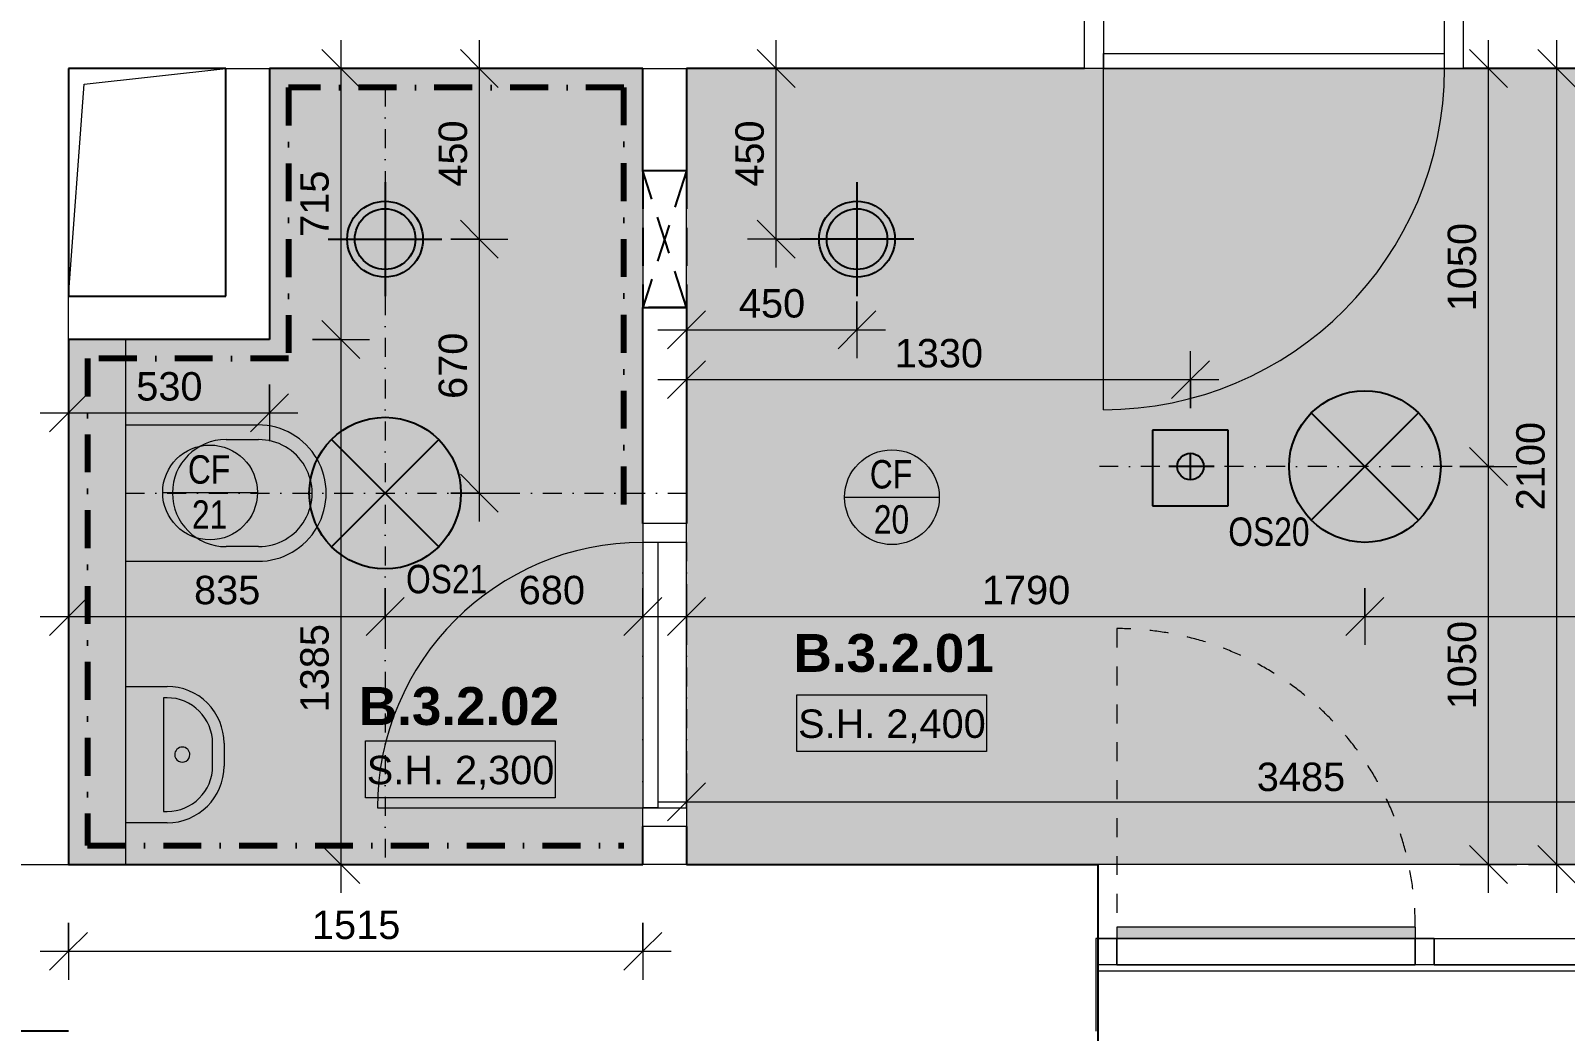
# Model space of a CAD drawing. Header units: millimetres. Extents: x -8397 to 42027, y -1655 to 57416.
# Drawn here: x 7196 to 11244, y 48138 to 50778 of the extents above; entities that cross this region are included whole.
import ezdxf

# ---------------------------------------------------------------- set-up
doc = ezdxf.new("R2010")
doc.units = ezdxf.units.MM
for name, pattern in [('ABMV_DashDot_2_2mm-S0_6mm', [110, 50, -30, 0, -30]), ('HA_Dash_2mm-S1mm', [100, 50, -50]), ('HA_Dash_3mm-S1mm', [150, 100, -50]), ('HA_DashDot_2_2mm-S0_6mm', [110, 50, -30, 0, -30]), ('HA_DashDot_4mm-S1mm', [200, 100, -50, 0, -50])]:
    doc.linetypes.add(name, pattern=pattern)
for name, color, linetype, lineweight in [('-UNDERLAY_A-FLOR-____-OTLN', 9, 'Continuous', 9), ('-UNDERLAY_A-GLAZ-CWMG-OTLN', 9, 'Continuous', 5), ('-UNDERLAY_I-WALL-____-OTLN', 9, 'Continuous', 9), ('-UNDERLAY_P-SANR-FIXT-OTLN', 9, 'Continuous', 9), ('A-____-____-DIMS', 9, 'Continuous', 5), ('A-____-____-DIMS-50', 9, 'Continuous', 5), ('A-AREA-____-IDEN', 9, 'Continuous', 9), ('A-CLNG-____-IDEN', 9, 'Continuous', 9), ('A-CLNG-____-OTLN', 9, 'Continuous', 9), ('A-CLNG-____-PATT', 9, 'Continuous', 9), ('A-DETL-____-OTLN', 9, 'Continuous', 25), ('A-DETL-____-THIN', 9, 'Continuous', 9), ('A-DETL-GENF-OTLN', 9, 'Continuous', 9), ('A-DOOR-____-MCUT', 9, 'HA_DashDot_2_2mm-S0_6mm', 9), ('A-DOOR-____-OTLN', 9, 'Continuous', 9), ('A-DOOR-FRAM-OTLN', 9, 'Continuous', 9), ('A-GENM-____-MCUT', 9, 'HA_Dash_3mm-S1mm', 25), ('A-GENM-____-OTLN', 9, 'Continuous', 9), ('A-GLAZ-CURT-MCUT', 9, 'Continuous', 5), ('A-GLAZ-CURT-OTLN', 9, 'Continuous', 5), ('A-GLAZ-CWMG-MCUT', 9, 'Continuous', 5), ('A-GLAZ-CWMG-OTLN', 9, 'Continuous', 5), ('A-WALL-____-MCUT', 9, 'Continuous', 25), ('A-WALL-____-OTLN', 9, 'Continuous', 9), ('E-LITE-EQPM-IDEN', 9, 'Continuous', 9), ('E-LITE-EQPM-OTLN', 9, 'Continuous', 9), ('G-____-____-DIMS', 9, 'Continuous', 5), ('I-WALL-____-MCUT', 9, 'Continuous', 25), ('I-WALL-____-OTLN', 9, 'Continuous', 9), ('M-HVAC-CDFF-OTLN', 9, 'Continuous', 9)]:
    doc.layers.add(name, color=color, linetype=linetype, lineweight=lineweight)
doc.styles.add('Arial_1', font='arial.ttf', dxfattribs={"height": 75})
doc.styles.add('Arial_2', font='arial.ttf', dxfattribs={"width": 0.8, "height": 75})
doc.styles.add('Arial_B', font='arialbd.ttf', dxfattribs={"height": 100})
doc.dimstyles.new('Inner_Dimensions', dxfattribs={"dimscale": 304.8, "dimtxt": 76.519455, "dimasz": 0.328084, "dimexe": 0.246063, "dimexo": 0.0625, "dimgap": 0.032808, "dimtad": 1, "dimdec": 0, "dimzin": 0, "dimdsep": 46, "dimtxsty": 'Arial_1', "dimblk1": 'OBLIQUE', "dimblk2": 'OBLIQUE', "dimsah": 1, "dimcen": 0.09, "dimdle": 0.246063, "dimazin": 0, "dimtfac": 1, "dimtdec": 4, "dimtix": 1, "dimtmove": 0, "dimatfit": 3, "dimfxl": 0.246063, "dimfxlon": 1, "dimtvp": 1, "dimtolj": 1, "dimtzin": 0, "dimlwd": 9, "dimlwe": 9, "dimarcsym": 2})
doc.dimstyles.new('Inner_Dimensions_1', dxfattribs={"dimscale": 304.8, "dimtxt": 76.519455, "dimasz": 0.328084, "dimexe": 0.246063, "dimexo": 0.0625, "dimgap": 0.032808, "dimtad": 1, "dimdec": 0, "dimzin": 0, "dimdsep": 46, "dimtxsty": 'Arial_1', "dimblk1": 'OBLIQUE', "dimblk2": 'OBLIQUE', "dimsah": 1, "dimcen": 0.09, "dimdle": 0.246063, "dimazin": 0, "dimtfac": 1, "dimtdec": 4, "dimtix": 1, "dimtmove": 2, "dimatfit": 3, "dimfxl": 0.246063, "dimfxlon": 1, "dimtvp": 1, "dimtolj": 1, "dimtzin": 0, "dimlwd": 9, "dimlwe": 9, "dimarcsym": 2})

# ---------------------------------------------------------------- blocks, each defined once
blk = doc.blocks.new('ABMV_Toilet_WallHung - Default-1991239-DPS_B - 3NP')
at = {"layer": '-UNDERLAY_P-SANR-FIXT-OTLN', "color": 254}
for p, q in [((-55, -75), (-55, -424.6)), ((305, -75), (305, -424.6)), ((-16.3, -426.2), (-16.3, -340.3)), ((266.3, -340.3), (266.3, -426.2))]:
    blk.add_line(p, q, dxfattribs=at)
for centre, radius, start, end in [((125, -340.3), 141.3, 0, 180), ((125, -424.6), 180, 180, 360), ((125, -426.2), 141.3, 180, 0)]:
    blk.add_arc(centre, radius, start, end, dxfattribs=at)
blk = doc.blocks.new('ABMV_WashBasin_Generic - 360x260-1648665-DPS_B - 3NP')
at = {"layer": '-UNDERLAY_P-SANR-FIXT-OTLN', "color": 254}
for p, q in [((-55, -185), (-55, -75)), ((305, -75), (305, -185)), ((-25, -175), (-25, -185)), ((275, -175), (-25, -175)), ((275, -185), (275, -175)), ((95, -305), (155, -305)), ((155, -335), (95, -335))]:
    blk.add_line(p, q, dxfattribs=at)
for centre, radius, start, end in [((95, -185), 150, 180, 270), ((95, -185), 120, 180, 270), ((155, -185), 150, 270, 0), ((155, -185), 120, 270, 0), ((125, -225), 20, 90, 270), ((125, -225), 20, 270, 90)]:
    blk.add_arc(centre, radius, start, end, dxfattribs=at)
blk = doc.blocks.new('Obdélníková příčel - 50x70mm EXT-1975897-DPS_B - 3NP')
at = {"layer": '-UNDERLAY_A-GLAZ-CWMG-OTLN'}
for p, q in [((10898.7, 48312.7), (10898.7, 48382.7)), ((10898.7, 48382.7), (12360.7, 48382.7)), ((12360.7, 48382.7), (12360.7, 48312.7)), ((10898.7, 48312.7), (12360.7, 48312.7))]:
    blk.add_line(p, q, dxfattribs=at)
blk = doc.blocks.new('Obdélníková příčel - 50x70mm EXT-1973742-DPS_B - 3NP')
at = {"layer": '-UNDERLAY_A-GLAZ-CWMG-OTLN'}
for p, q in [((10061.2, 48312.7), (10061.2, 48382.7)), ((10061.2, 48382.7), (10848.7, 48382.7)), ((10848.7, 48382.7), (10848.7, 48312.7)), ((10061.2, 48312.7), (10848.7, 48312.7))]:
    blk.add_line(p, q, dxfattribs=at)
blk = doc.blocks.new('HA_DR_Single_Swing_Solid - In_BJ_900x2100_Vstupni-2124294-DPS_B - 3NP')
at = {"layer": 'A-DOOR-____-MCUT'}
for p, q in [((-450, 125), (450, 125)), ((-450, -125), (450, -125))]:
    blk.add_line(p, q, dxfattribs=at)
at = {"layer": 'A-DOOR-____-OTLN', "lineweight": 5}
blk.add_line((450, 1025), (450, 125), dxfattribs=at)
at = {"layer": 'A-DOOR-____-OTLN'}
for p, q in [((-500, 125), (500, 125)), ((450, 125), (-450, 125)), ((-450, 125), (-450, 85)), ((450, 125), (450, 85)), ((450, 85), (-450, 85)), ((-500, -125), (500, -125))]:
    blk.add_line(p, q, dxfattribs=at)
at = {"layer": 'A-DOOR-____-OTLN', "lineweight": 5}
blk.add_arc((450, 125), 900, 90, 180, dxfattribs=at)
at = {"layer": 'A-DOOR-FRAM-OTLN'}
for p, q in [((-500, 125), (-500, -125)), ((-450, 125), (-500, 125)), ((-450, 125), (-450, -125)), ((450, -125), (450, 125)), ((450, 125), (500, 125)), ((500, 125), (500, -125)), ((-500, -125), (-450, -125)), ((-450, -125), (450, -125)), ((500, -125), (450, -125))]:
    blk.add_line(p, q, dxfattribs=at)
blk = doc.blocks.new('HA_DR_Single_Swing_Solid - In_BJ_700x2100-2124342-DPS_B - 3NP')
at = {"layer": 'A-DOOR-____-MCUT'}
for p, q in [((-350, 57.5), (350, 57.5)), ((-350, -57.5), (350, -57.5))]:
    blk.add_line(p, q, dxfattribs=at)
at = {"layer": 'A-DOOR-____-OTLN'}
for p, q in [((-350, -17.5), (-350, -57.5)), ((-350, -17.5), (350, -17.5)), ((350, -17.5), (350, -57.5)), ((-350, -57.5), (350, -57.5))]:
    blk.add_line(p, q, dxfattribs=at)
at = {"layer": 'A-DOOR-____-OTLN', "lineweight": 5}
blk.add_line((350, -757.5), (350, -57.5), dxfattribs=at)
blk.add_arc((350, -57.5), 700, 180, 270, dxfattribs=at)
at = {"layer": 'A-DOOR-FRAM-OTLN'}
for p, q in [((-350, 57.5), (-400, 57.5)), ((-400, 57.5), (-400, -57.5)), ((350, 57.5), (-350, 57.5)), ((-350, 57.5), (-350, -57.5)), ((350, -57.5), (350, 57.5)), ((350, 57.5), (400, 57.5)), ((400, 57.5), (400, -57.5)), ((-400, -57.5), (-350, -57.5)), ((400, -57.5), (350, -57.5))]:
    blk.add_line(p, q, dxfattribs=at)
blk = doc.blocks.new('Systémový panel - Sklo-1975899-DPS_B - 3NP')
at = {"layer": 'A-GLAZ-CURT-MCUT'}
for p, q in [((-731, 0), (-731, 70)), ((-731, 70), (731, 70)), ((731, 70), (731, 0)), ((731, 0), (-731, 0))]:
    blk.add_line(p, q, dxfattribs=at)
blk = doc.blocks.new('Obdélníková příčel - 50x70mm EXT-1973739-DPS_B - 3NP')
at = {"layer": 'A-GLAZ-CWMG-OTLN'}
blk.add_line((10848.7, 48312.7), (10061.2, 48312.7), dxfattribs=at)
blk = doc.blocks.new('Obdélníková příčel - 50x70mm EXT-1863481-DPS_B - 3NP')
at = {"layer": 'A-GLAZ-CWMG-MCUT'}
for p, q in [((0, 0), (-50, 0)), ((-50, 0), (-50, -70)), ((0, -70), (0, 0)), ((-50, -70), (0, -70))]:
    blk.add_line(p, q, dxfattribs=at)
blk = doc.blocks.new('ABMV_CW_Single_Swing_Generic - Ex_Glass_SKLOPNE-1973744-DPS_B - 3NP')
at = {"layer": 'A-DOOR-____-OTLN'}
blk.add_hatch(color=256, dxfattribs=at).paths.add_polyline_path([(-393.75, 0), (-393.75, -30), (393.75, -30), (393.75, 0)])
for p, q in [((-393.75, -15), (-393.75, 0)), ((-393.75, 0), (393.75, 0)), ((-393.75, -30), (-393.75, -15)), ((-393.75, -30), (393.75, -30)), ((393.75, -15), (393.75, 0)), ((393.75, -30), (393.75, -15))]:
    blk.add_line(p, q, dxfattribs=at)
at = {"layer": 'A-DOOR-____-OTLN', "linetype": 'HA_Dash_2mm-S1mm', "lineweight": 5}
for p in [(-393.75, -30), (393.75, -817.5)]:
    blk.add_line(p, (393.75, -30), dxfattribs=at)
blk.add_arc((393.75, -30), 787.5, 180, 270, dxfattribs=at)
blk = doc.blocks.new('Obdélníková příčel - 50x70mm EXT-1863479-DPS_B - 3NP')
at = {"layer": 'A-GLAZ-CWMG-MCUT'}
for p, q in [((25, 0), (-25, 0)), ((-25, 0), (-25, -70)), ((25, -70), (25, 0)), ((-25, -70), (25, -70))]:
    blk.add_line(p, q, dxfattribs=at)
blk = doc.blocks.new('HA_GM_Shaft_Rectangle - Default-2138723-DPS_B - 3NP')
at = {"layer": 'A-DETL-GENF-OTLN'}
for p, q in [((41.5, -41.5), (415, 0)), ((0, -600), (41.5, -41.5))]:
    blk.add_line(p, q, dxfattribs=at)
at = {"layer": 'A-GENM-____-OTLN'}
for p, q in [((0, -600), (0, 0)), ((0, 0), (415, 0)), ((415, 0), (415, -600)), ((415, -600), (0, -600))]:
    blk.add_line(p, q, dxfattribs=at)
blk = doc.blocks.new('HA_LF_GenericSymbol - OS21_koupelny-1994274-DPS_B - 3NP')
at = {"layer": 'E-LITE-EQPM-OTLN', "color": 11, "lineweight": 25}
for p, q in [((141.4, 141.4), (-141.4, -141.4)), ((-141.4, 141.4), (141.4, -141.4))]:
    blk.add_line(p, q, dxfattribs=at)
blk.add_circle((0, 0), 200, dxfattribs=at)
blk = doc.blocks.new('HA_LF_GenericSymbol - OS20_chodby-1994326-DPS_B - 3NP')
at = {"layer": 'E-LITE-EQPM-OTLN', "color": 11, "lineweight": 25}
for p, q in [((141.4, 141.4), (-141.4, -141.4)), ((-141.4, 141.4), (141.4, -141.4))]:
    blk.add_line(p, q, dxfattribs=at)
blk.add_circle((0, 0), 200, dxfattribs=at)
blk = doc.blocks.new('HA_GM_Tiling_LineBased - Generic Tiles-2050766-DPS_B - 3NP')
at = {"layer": 'A-GENM-____-OTLN', "linetype": 'HA_DashDot_4mm-S1mm', "lineweight": 80}
blk.add_line((50, 50), (1150, 50), dxfattribs=at)
blk = doc.blocks.new('HA_GM_Tiling_LineBased - Generic Tiles-2050767-DPS_B - 3NP')
at = {"layer": 'A-GENM-____-OTLN', "linetype": 'HA_DashDot_4mm-S1mm', "lineweight": 80}
blk.add_line((50, 50), (935, 50), dxfattribs=at)
blk = doc.blocks.new('HA_GM_Tiling_LineBased - Generic Tiles-2050768-DPS_B - 3NP')
at = {"layer": 'A-GENM-____-OTLN', "linetype": 'HA_DashDot_4mm-S1mm', "lineweight": 80}
blk.add_line((50, 50), (765, 50), dxfattribs=at)
blk = doc.blocks.new('HA_GM_Tiling_LineBased - Generic Tiles-2050769-DPS_B - 3NP')
at = {"layer": 'A-GENM-____-OTLN', "linetype": 'HA_DashDot_4mm-S1mm', "lineweight": 80}
blk.add_line((-50, 50), (480, 50), dxfattribs=at)
blk = doc.blocks.new('HA_GM_Tiling_LineBased - Generic Tiles-2050770-DPS_B - 3NP')
at = {"layer": 'A-GENM-____-OTLN', "linetype": 'HA_DashDot_4mm-S1mm', "lineweight": 80}
blk.add_line((50, 50), (1335, 50), dxfattribs=at)
blk = doc.blocks.new('HA_GM_Tiling_LineBased - Generic Tiles-2050771-DPS_B - 3NP')
at = {"layer": 'A-GENM-____-OTLN', "linetype": 'HA_DashDot_4mm-S1mm', "lineweight": 80}
blk.add_line((50, 50), (1465, 50), dxfattribs=at)
blk = doc.blocks.new('HA_VZT_GenericSymbol - Default-1980824-DPS_B - 3NP')
at = {"layer": 'M-HVAC-CDFF-OTLN', "color": 92, "lineweight": 25}
for p, q in [((0, 150), (0, -150)), ((-150, 0), (150, 0))]:
    blk.add_line(p, q, dxfattribs=at)
for radius in [100, 80]:
    blk.add_circle((0, 0), radius, dxfattribs=at)
blk = doc.blocks.new('HA_VZT_GenericSymbol - Default-1996934-DPS_B - 3NP')
at = {"layer": 'M-HVAC-CDFF-OTLN', "color": 92, "lineweight": 25}
for p, q in [((0, -150), (0, 150)), ((-150, 0), (150, 0))]:
    blk.add_line(p, q, dxfattribs=at)
for radius in [100, 80]:
    blk.add_circle((0, 0), radius, dxfattribs=at)
blk = doc.blocks.new('HA_GM_Opening_Rectangle_WallBased - Default-2022477-DPS_B - 3NP')
at = {"layer": 'A-GENM-____-MCUT'}
for p, q in [((305, 57.5), (-55, -57.5)), ((-55, 57.5), (305, -57.5)), ((-55, 57.5), (-55, -57.5)), ((-55, 57.5), (305, 57.5)), ((305, 57.5), (305, -57.5)), ((-55, -57.5), (305, -57.5))]:
    blk.add_line(p, q, dxfattribs=at)
blk = doc.blocks.new('DIMBLOCK21-DPS_B - 3NP')
at = {"layer": 'A-____-____-DIMS-50', "lineweight": 9}
for p, q in [((7295.7, 49307.1), (7295.7, 49157.1)), ((7295.7, 49232.1), (7295.7, 49307.1)), ((7295.7, 49232.1), (7345.7, 49282.1)), ((8130.7, 49307.1), (8130.7, 49157.1)), ((8130.7, 49232.1), (8130.7, 49307.1)), ((8130.7, 49232.1), (8180.7, 49282.1)), ((7220.7, 49232.1), (8130.7, 49232.1)), ((7295.7, 49232.1), (7245.7, 49182.1)), ((8130.7, 49232.1), (8080.7, 49182.1))]:
    blk.add_line(p, q, dxfattribs=at)
at = {"layer": 'A-____-____-DIMS-50', "color": 0, "lineweight": 9, "insert": (7626.7, 49339.5), "char_height": 75, "width": 207.662, "attachment_point": 1, "line_spacing_factor": 0.941778, "style": 'Arial_1'}
blk.add_mtext('835', dxfattribs=at)
blk = doc.blocks.new('_Oblique')
at = {"color": 0, "linetype": 'ByBlock', "lineweight": -2}
blk.add_line((-0.5, -0.5), (0.5, 0.5), dxfattribs=at)
blk = doc.blocks.new('DIMBLOCK22-DPS_B - 3NP')
at = {"layer": 'A-____-____-DIMS-50', "lineweight": 9}
for p, q in [((8130.7, 49307.1), (8130.7, 49157.1)), ((8130.7, 49232.1), (8130.7, 49307.1)), ((8130.7, 49232.1), (8180.7, 49282.1)), ((8810.7, 49307.1), (8810.7, 49157.1)), ((8810.7, 49232.1), (8810.7, 49307.1)), ((8810.7, 49232.1), (8860.7, 49282.1)), ((8130.7, 49232.1), (8080.7, 49182.1)), ((8130.7, 49232.1), (8885.7, 49232.1)), ((8810.7, 49232.1), (8760.7, 49182.1))]:
    blk.add_line(p, q, dxfattribs=at)
at = {"layer": 'A-____-____-DIMS-50', "color": 0, "lineweight": 9, "insert": (8483.3, 49339.5), "char_height": 75, "width": 207.662, "attachment_point": 1, "line_spacing_factor": 0.941778, "style": 'Arial_1'}
blk.add_mtext('680', dxfattribs=at)
blk = doc.blocks.new('DIMBLOCK23-DPS_B - 3NP')
at = {"layer": 'A-____-____-DIMS-50', "lineweight": 9}
for p, q in [((8014.2, 50752.7), (8014.2, 49962.7)), ((8014.2, 50677.7), (7964.2, 50727.7)), ((8089.2, 50677.7), (7939.2, 50677.7)), ((8014.2, 50677.7), (8064.2, 50627.7)), ((8014.2, 50677.7), (8089.2, 50677.7)), ((8014.2, 49962.7), (7964.2, 50012.7)), ((7939.2, 49962.7), (8089.2, 49962.7)), ((8014.2, 49962.7), (7939.2, 49962.7)), ((8014.2, 49962.7), (8064.2, 49912.7))]:
    blk.add_line(p, q, dxfattribs=at)
at = {"layer": 'A-____-____-DIMS-50', "color": 0, "lineweight": 9, "insert": (7906.8, 50233.7), "char_height": 75, "width": 207.662, "attachment_point": 1, "rotation": 90, "line_spacing_factor": 0.941778, "style": 'Arial_1'}
blk.add_mtext('715', dxfattribs=at)
blk = doc.blocks.new('DIMBLOCK24-DPS_B - 3NP')
at = {"layer": 'A-____-____-DIMS-50', "lineweight": 9}
for p, q in [((8014.2, 49962.7), (7964.2, 50012.7)), ((7939.2, 49962.7), (8089.2, 49962.7)), ((8014.2, 49962.7), (7939.2, 49962.7)), ((8014.2, 49962.7), (8014.2, 48502.7)), ((8014.2, 49962.7), (8064.2, 49912.7)), ((8014.2, 48577.7), (7964.2, 48627.7)), ((8089.2, 48577.7), (7939.2, 48577.7)), ((8014.2, 48577.7), (8064.2, 48527.7)), ((8014.2, 48577.7), (8089.2, 48577.7))]:
    blk.add_line(p, q, dxfattribs=at)
at = {"layer": 'A-____-____-DIMS-50', "color": 0, "lineweight": 9, "insert": (7906.8, 48979.1), "char_height": 75, "width": 276.883, "attachment_point": 1, "rotation": 90, "line_spacing_factor": 0.941778, "style": 'Arial_1'}
blk.add_mtext('1385', dxfattribs=at)
blk = doc.blocks.new('DIMBLOCK25-DPS_B - 3NP')
at = {"layer": 'A-____-____-DIMS-50', "lineweight": 9}
for p, q in [((8925.7, 49307.1), (8925.7, 49157.1)), ((8925.7, 49232.1), (8925.7, 49307.1)), ((8925.7, 49232.1), (8975.7, 49282.1)), ((10715.7, 49307.1), (10715.7, 49157.1)), ((10715.7, 49232.1), (10715.7, 49307.1)), ((10715.7, 49232.1), (10765.7, 49282.1)), ((8850.7, 49232.1), (10715.7, 49232.1)), ((8925.7, 49232.1), (8875.7, 49182.1)), ((10715.7, 49232.1), (10665.7, 49182.1))]:
    blk.add_line(p, q, dxfattribs=at)
at = {"layer": 'A-____-____-DIMS-50', "color": 0, "lineweight": 9, "insert": (9705.3, 49339.5), "char_height": 75, "width": 276.883, "attachment_point": 1, "line_spacing_factor": 0.941778, "style": 'Arial_1'}
blk.add_mtext('1790', dxfattribs=at)
blk = doc.blocks.new('DIMBLOCK26-DPS_B - 3NP')
at = {"layer": 'A-____-____-DIMS-50', "lineweight": 9}
for p, q in [((10715.7, 49307.1), (10715.7, 49157.1)), ((10715.7, 49232.1), (10715.7, 49307.1)), ((10715.7, 49232.1), (10765.7, 49282.1)), ((12410.7, 49307.1), (12410.7, 49157.1)), ((12410.7, 49232.1), (12410.7, 49307.1)), ((12410.7, 49232.1), (12460.7, 49282.1)), ((10715.7, 49232.1), (10665.7, 49182.1)), ((10715.7, 49232.1), (12485.7, 49232.1)), ((12410.7, 49232.1), (12360.7, 49182.1))]:
    blk.add_line(p, q, dxfattribs=at)
at = {"layer": 'A-____-____-DIMS-50', "color": 0, "lineweight": 9, "insert": (11447.8, 49339.5), "char_height": 75, "width": 276.883, "attachment_point": 1, "line_spacing_factor": 0.941778, "style": 'Arial_1'}
blk.add_mtext('1695', dxfattribs=at)
blk = doc.blocks.new('DIMBLOCK27-DPS_B - 3NP')
at = {"layer": 'A-____-____-DIMS-50', "lineweight": 9}
for p, q in [((11041.5, 49627.7), (10991.5, 49677.7)), ((10966.5, 49627.7), (11116.5, 49627.7)), ((11041.5, 49627.7), (10966.5, 49627.7)), ((11041.5, 48502.7), (11041.5, 49627.7)), ((11041.5, 49627.7), (11091.5, 49577.7)), ((11041.5, 48577.7), (10991.5, 48627.7)), ((10966.5, 48577.7), (11116.5, 48577.7)), ((11041.5, 48577.7), (10966.5, 48577.7)), ((11041.5, 48577.7), (11091.5, 48527.7))]:
    blk.add_line(p, q, dxfattribs=at)
at = {"layer": 'A-____-____-DIMS-50', "color": 0, "lineweight": 9, "insert": (10934.1, 48987.4), "char_height": 75, "width": 276.883, "attachment_point": 1, "rotation": 90, "line_spacing_factor": 0.941778, "style": 'Arial_1'}
blk.add_mtext('1050', dxfattribs=at)
blk = doc.blocks.new('DIMBLOCK28-DPS_B - 3NP')
at = {"layer": 'A-____-____-DIMS-50', "lineweight": 9}
for p, q in [((11041.5, 49627.7), (11041.5, 50752.7)), ((11041.5, 50677.7), (10991.5, 50727.7)), ((10966.5, 50677.7), (11116.5, 50677.7)), ((11041.5, 50677.7), (10966.5, 50677.7)), ((11041.5, 50677.7), (11091.5, 50627.7)), ((11041.5, 49627.7), (10991.5, 49677.7)), ((10966.5, 49627.7), (11116.5, 49627.7)), ((11041.5, 49627.7), (10966.5, 49627.7)), ((11041.5, 49627.7), (11091.5, 49577.7))]:
    blk.add_line(p, q, dxfattribs=at)
at = {"layer": 'A-____-____-DIMS-50', "color": 0, "lineweight": 9, "insert": (10934.1, 50037.4), "char_height": 75, "width": 276.883, "attachment_point": 1, "rotation": 90, "line_spacing_factor": 0.941778, "style": 'Arial_1'}
blk.add_mtext('1050', dxfattribs=at)
blk = doc.blocks.new('Spot Elevations - Generic-448778-DPS_B - 3NP')
at = {"layer": 'G-____-____-DIMS', "lineweight": 9}
for p, q in [((-5, 0), (-5, 3)), ((-5, 3), (5, 3)), ((5, 3), (5, 0)), ((5, 0), (-5, 0))]:
    blk.add_line(p, q, dxfattribs=at)
blk = doc.blocks.new('HA_Tag_Ceiling - Group _ Type Mark-1728985-DPS_B - 3NP')
at = {"layer": 'A-CLNG-____-IDEN'}
blk.add_line((-2.5, 0), (2.5, 0), dxfattribs=at)
blk.add_circle((0, 0), 2.5, dxfattribs=at)
blk = doc.blocks.new('DIMBLOCK63-DPS_B - 3NP')
at = {"layer": 'A-____-____-DIMS-50', "lineweight": 9}
for p, q in [((8925.7, 49932), (8925.7, 49782)), ((8925.7, 49857), (8925.7, 49932)), ((10255.4, 49782), (10255.4, 49932)), ((8925.7, 49857), (8975.7, 49907)), ((10255.4, 49857), (10305.4, 49907)), ((8850.7, 49857), (10330.4, 49857)), ((8925.7, 49857), (8875.7, 49807)), ((10255.4, 49857), (10205.4, 49807)), ((10255.4, 49857), (10255.4, 49782))]:
    blk.add_line(p, q, dxfattribs=at)
at = {"layer": 'A-____-____-DIMS-50', "color": 0, "lineweight": 9, "insert": (9475.2, 49964.4), "char_height": 75, "width": 276.883, "attachment_point": 1, "line_spacing_factor": 0.941778, "style": 'Arial_1'}
blk.add_mtext('1330', dxfattribs=at)
blk = doc.blocks.new('DIMBLOCK78-DPS_B - 3NP')
at = {"layer": 'A-____-____-DIMS-50', "lineweight": 9}
for p, q in [((9162.2, 50152.7), (9162.2, 50752.7)), ((9162.2, 50677.7), (9112.2, 50727.7)), ((9087.2, 50677.7), (9237.2, 50677.7)), ((9162.2, 50677.7), (9087.2, 50677.7)), ((9162.2, 50677.7), (9212.2, 50627.7)), ((9162.2, 50227.7), (9112.2, 50277.7)), ((9237.2, 50227.7), (9087.2, 50227.7)), ((9162.2, 50227.7), (9212.2, 50177.7)), ((9162.2, 50227.7), (9237.2, 50227.7))]:
    blk.add_line(p, q, dxfattribs=at)
at = {"layer": 'A-____-____-DIMS-50', "color": 0, "lineweight": 9, "insert": (9054.8, 50366.2), "char_height": 75, "width": 207.662, "attachment_point": 1, "rotation": 90, "line_spacing_factor": 0.941778, "style": 'Arial_1'}
blk.add_mtext('450', dxfattribs=at)
blk = doc.blocks.new('DIMBLOCK79-DPS_B - 3NP')
at = {"layer": 'A-____-____-DIMS-50', "lineweight": 9}
for p, q in [((8925.7, 50063.5), (8925.7, 49913.5)), ((8925.7, 49988.5), (8925.7, 50063.5)), ((9375.7, 50063.5), (9375.7, 49913.5)), ((9375.7, 49988.5), (9375.7, 50063.5)), ((8925.7, 49988.5), (8975.7, 50038.5)), ((9375.7, 49988.5), (9425.7, 50038.5)), ((8850.7, 49988.5), (9450.7, 49988.5)), ((8925.7, 49988.5), (8875.7, 49938.5)), ((9375.7, 49988.5), (9325.7, 49938.5))]:
    blk.add_line(p, q, dxfattribs=at)
at = {"layer": 'A-____-____-DIMS-50', "color": 0, "lineweight": 9, "insert": (9064.2, 50095.9), "char_height": 75, "width": 207.662, "attachment_point": 1, "line_spacing_factor": 0.941778, "style": 'Arial_1'}
blk.add_mtext('450', dxfattribs=at)
blk = doc.blocks.new('DIMBLOCK81-DPS_B - 3NP')
at = {"layer": 'A-____-____-DIMS-50', "lineweight": 9}
for p, q in [((8379.3, 50752.7), (8379.3, 50227.7)), ((8379.3, 50677.7), (8329.3, 50727.7)), ((8454.3, 50677.7), (8304.3, 50677.7)), ((8379.3, 50677.7), (8429.3, 50627.7)), ((8379.3, 50677.7), (8454.3, 50677.7)), ((8379.3, 50227.7), (8329.3, 50277.7)), ((8304.3, 50227.7), (8454.3, 50227.7)), ((8379.3, 50227.7), (8304.3, 50227.7)), ((8379.3, 50227.7), (8429.3, 50177.7))]:
    blk.add_line(p, q, dxfattribs=at)
at = {"layer": 'A-____-____-DIMS-50', "color": 0, "lineweight": 9, "insert": (8271.9, 50366.2), "char_height": 75, "width": 207.662, "attachment_point": 1, "rotation": 90, "line_spacing_factor": 0.941778, "style": 'Arial_1'}
blk.add_mtext('450', dxfattribs=at)
blk = doc.blocks.new('DIMBLOCK82-DPS_B - 3NP')
at = {"layer": 'A-____-____-DIMS-50', "lineweight": 9}
for p, q in [((8379.3, 50227.7), (8329.3, 50277.7)), ((8304.3, 50227.7), (8454.3, 50227.7)), ((8379.3, 50227.7), (8304.3, 50227.7)), ((8379.3, 50227.7), (8379.3, 49482.7)), ((8379.3, 50227.7), (8429.3, 50177.7)), ((8379.3, 49557.7), (8329.3, 49607.7)), ((8304.3, 49557.7), (8454.3, 49557.7)), ((8379.3, 49557.7), (8304.3, 49557.7)), ((8379.3, 49557.7), (8429.3, 49507.7))]:
    blk.add_line(p, q, dxfattribs=at)
at = {"layer": 'A-____-____-DIMS-50', "color": 0, "lineweight": 9, "insert": (8271.9, 49806.2), "char_height": 75, "width": 207.662, "attachment_point": 1, "rotation": 90, "line_spacing_factor": 0.941778, "style": 'Arial_1'}
blk.add_mtext('670', dxfattribs=at)
blk = doc.blocks.new('DIMBLOCK115-DPS_B - 3NP')
at = {"layer": 'A-____-____-DIMS-50', "lineweight": 9}
for p, q in [((11222.3, 48502.7), (11222.3, 50752.7)), ((11222.3, 50677.7), (11172.3, 50727.7)), ((11147.3, 50677.7), (11297.3, 50677.7)), ((11222.3, 50677.7), (11147.3, 50677.7)), ((11222.3, 50677.7), (11272.3, 50627.7)), ((11222.3, 48577.7), (11172.3, 48627.7)), ((11147.3, 48577.7), (11297.3, 48577.7)), ((11222.3, 48577.7), (11147.3, 48577.7)), ((11222.3, 48577.7), (11272.3, 48527.7))]:
    blk.add_line(p, q, dxfattribs=at)
at = {"layer": 'A-____-____-DIMS-50', "color": 0, "lineweight": 9, "insert": (11114.9, 49512.4), "char_height": 75, "width": 276.883, "attachment_point": 1, "rotation": 90, "line_spacing_factor": 0.941778, "style": 'Arial_1'}
blk.add_mtext('2100', dxfattribs=at)
blk = doc.blocks.new('DIMBLOCK116-DPS_B - 3NP')
at = {"layer": 'A-____-____-DIMS-50', "lineweight": 9}
for p, q in [((8925.7, 48818.2), (8925.7, 48668.2)), ((8925.7, 48743.2), (8925.7, 48818.2)), ((8925.7, 48743.2), (8975.7, 48793.2)), ((12410.7, 48818.2), (12410.7, 48668.2)), ((12410.7, 48743.2), (12410.7, 48818.2)), ((12410.7, 48743.2), (12460.7, 48793.2)), ((8850.7, 48743.2), (12485.7, 48743.2)), ((8925.7, 48743.2), (8875.7, 48693.2)), ((12410.7, 48743.2), (12360.7, 48693.2))]:
    blk.add_line(p, q, dxfattribs=at)
at = {"layer": 'A-____-____-DIMS-50', "color": 0, "lineweight": 9, "insert": (10430.6, 48846.6), "char_height": 75, "width": 276.883, "attachment_point": 1, "line_spacing_factor": 0.941778, "style": 'Arial_1'}
blk.add_mtext('3485', dxfattribs=at)
blk = doc.blocks.new('DIMBLOCK122-DPS_B - 3NP')
at = {"layer": 'A-____-____-DIMS-50', "lineweight": 9}
for p, q in [((7295.7, 48423.8), (7295.7, 48273.8)), ((7295.7, 48348.8), (7295.7, 48423.8)), ((8810.7, 48423.8), (8810.7, 48273.8)), ((8810.7, 48348.8), (8810.7, 48423.8)), ((7295.7, 48348.8), (7345.7, 48398.8)), ((8810.7, 48348.8), (8860.7, 48398.8)), ((7220.7, 48348.8), (8885.7, 48348.8)), ((7295.7, 48348.8), (7245.7, 48298.8)), ((8810.7, 48348.8), (8760.7, 48298.8))]:
    blk.add_line(p, q, dxfattribs=at)
at = {"layer": 'A-____-____-DIMS-50', "color": 0, "lineweight": 9, "insert": (7937.8, 48456.2), "char_height": 75, "width": 276.883, "attachment_point": 1, "line_spacing_factor": 0.941778, "style": 'Arial_1'}
blk.add_mtext('1515', dxfattribs=at)
blk = doc.blocks.new('DIMBLOCK123-DPS_B - 3NP')
at = {"layer": 'A-____-____-DIMS-50', "lineweight": 9}
for p, q in [((7295.7, 49844.6), (7295.7, 49694.6)), ((7295.7, 49769.6), (7295.7, 49844.6)), ((7825.7, 49844.6), (7825.7, 49694.6)), ((7825.7, 49769.6), (7825.7, 49844.6)), ((7295.7, 49769.6), (7345.7, 49819.6)), ((7825.7, 49769.6), (7875.7, 49819.6)), ((7220.7, 49769.6), (7900.7, 49769.6)), ((7295.7, 49769.6), (7245.7, 49719.6)), ((7825.7, 49769.6), (7775.7, 49719.6))]:
    blk.add_line(p, q, dxfattribs=at)
at = {"layer": 'A-____-____-DIMS-50', "color": 0, "lineweight": 9, "insert": (7474.2, 49876.9), "char_height": 75, "width": 207.662, "attachment_point": 1, "line_spacing_factor": 0.941778, "style": 'Arial_1'}
blk.add_mtext('530', dxfattribs=at)

msp = doc.modelspace()

# ---------------------------------------------------------------- hatches: boundary and pattern name
at = {"layer": 'A-CLNG-____-PATT'}
msp.add_hatch(color=256, dxfattribs=at).paths.add_polyline_path([(8810.7, 48577.7), (8810.7, 50677.7), (7825.7, 50677.7), (7825.7, 49962.7), (7295.7, 49962.7), (7295.7, 48577.7)])
h = msp.add_hatch(color=256, dxfattribs=at)
h.paths.add_polyline_path([(12410.7, 48577.7), (12410.7, 50262.7), (12030.7, 50262.7), (12030.7, 50677.7), (8925.7, 50677.7), (8925.7, 48577.7), (11951.6, 48577.7)])
h.paths.add_polyline_path([(10255.4, 49592.7), (10246.3, 49593.9), (10237.9, 49597.4), (10230.7, 49603), (10225.1, 49610.2), (10221.6, 49618.7), (10220.4, 49627.7), (10221.6, 49636.8), (10225.1, 49645.2), (10230.7, 49652.5), (10237.9, 49658), (10246.3, 49661.5), (10255.4, 49662.7), (10264.5, 49661.5), (10272.9, 49658), (10280.2, 49652.5), (10285.7, 49645.2), (10289.2, 49636.8), (10290.4, 49627.7), (10289.2, 49618.7), (10285.7, 49610.2), (10280.2, 49603), (10272.9, 49597.4), (10264.5, 49593.9)])
at = {"layer": 'A-DETL-GENF-OTLN'}
msp.add_hatch(color=1, dxfattribs=at).paths.add_polyline_path([(10255.4, 49592.7), (10264.5, 49593.9), (10272.9, 49597.4), (10280.2, 49603), (10285.7, 49610.2), (10289.2, 49618.7), (10290.4, 49627.7), (10289.2, 49636.8), (10285.7, 49645.2), (10280.2, 49652.5), (10272.9, 49658), (10264.5, 49661.5), (10255.4, 49662.7), (10246.3, 49661.5), (10237.9, 49658), (10230.7, 49652.5), (10225.1, 49645.2), (10221.6, 49636.8), (10220.4, 49627.7), (10221.6, 49618.7), (10225.1, 49610.2), (10230.7, 49603), (10237.9, 49597.4), (10246.3, 49593.9)])

# ---------------------------------------------------------------- linework, layer by layer
at = {"layer": '-UNDERLAY_A-FLOR-____-OTLN'}
for p, q in [((10061.2, 48382.7), (10005.7, 48382.7)), ((10005.7, 48382.7), (10005.7, 48137.7)), ((10898.7, 48382.7), (10848.7, 48382.7))]:
    msp.add_line(p, q, dxfattribs=at)
at = {"layer": '-UNDERLAY_I-WALL-____-OTLN'}
msp.add_line((7445.7, 49962.7), (7445.7, 48577.7), dxfattribs=at)
at = {"layer": 'A-CLNG-____-OTLN'}
msp.add_line((12410.7, 48577.7), (10011.2, 48577.7), dxfattribs=at)
at = {"layer": 'A-DETL-____-OTLN', "linetype": 'ABMV_DashDot_2_2mm-S0_6mm', "lineweight": 5}
for p, q in [((8130.7, 50627.7), (8130.7, 48577.7)), ((11055.7, 49627.7), (10015.7, 49627.7)), ((7445.7, 49557.7), (8945.7, 49557.7))]:
    msp.add_line(p, q, dxfattribs=at)
at = {"layer": 'A-DETL-____-OTLN'}
for p, q in [((10355.4, 49723.9), (10155.4, 49723.9)), ((10155.4, 49723.9), (10155.4, 49523.9)), ((10355.4, 49523.9), (10355.4, 49723.9)), ((10255.4, 49592.7), (10255.4, 49662.7)), ((10318, 49627.7), (10198, 49627.7)), ((10155.4, 49523.9), (10355.4, 49523.9))]:
    msp.add_line(p, q, dxfattribs=at)
msp.add_circle((10255.4, 49627.7), 35, dxfattribs=at)
at = {"layer": 'A-DETL-____-THIN'}
for start, end in [(0, 180), (180, 0)]:
    msp.add_arc((10255.4, 49627.7), 35, start, end, dxfattribs=at)
at = {"layer": 'A-WALL-____-MCUT', "lineweight": 9}
for p, q in [((7710.7, 50677.7), (7825.7, 50677.7)), ((8810.7, 50677.7), (8925.7, 50677.7)), ((7295.7, 49962.7), (7295.7, 50077.7)), ((7045.7, 48577.7), (7295.7, 48577.7)), ((8925.7, 48577.7), (8810.7, 48577.7))]:
    msp.add_line(p, q, dxfattribs=at)
at = {"layer": 'A-WALL-____-MCUT'}
for p, q in [((7295.7, 48577.7), (8810.7, 48577.7)), ((8925.7, 48577.7), (10011.2, 48577.7)), ((10011.2, 48577.7), (10011.2, 48092.7)), ((7295.7, 48137.7), (7045.7, 48137.7))]:
    msp.add_line(p, q, dxfattribs=at)
at = {"layer": 'A-WALL-____-OTLN'}
msp.add_line((10011.2, 48297.7), (12405.7, 48297.7), dxfattribs=at)
at = {"layer": 'I-WALL-____-MCUT'}
for p, q in [((7295.7, 50677.7), (7295.7, 50077.7)), ((7710.7, 50677.7), (7295.7, 50677.7)), ((7710.7, 50077.7), (7710.7, 50677.7)), ((7825.7, 50677.7), (7825.7, 49962.7)), ((8810.7, 50677.7), (7825.7, 50677.7)), ((8810.7, 50407.7), (8810.7, 50677.7)), ((9975.7, 50677.7), (8925.7, 50677.7)), ((8925.7, 50677.7), (8925.7, 50407.7)), ((12030.7, 50677.7), (10975.7, 50677.7)), ((8925.7, 50407.7), (8810.7, 50407.7)), ((7295.7, 50077.7), (7710.7, 50077.7)), ((8810.7, 49477.7), (8810.7, 50047.7)), ((8810.7, 50047.7), (8925.7, 50047.7)), ((8925.7, 50047.7), (8925.7, 49477.7)), ((7295.7, 49962.7), (7295.7, 48577.7)), ((7825.7, 49962.7), (7295.7, 49962.7)), ((8810.7, 48577.7), (8810.7, 48677.7)), ((8925.7, 48677.7), (8925.7, 48577.7))]:
    msp.add_line(p, q, dxfattribs=at)
at = {"layer": 'I-WALL-____-OTLN'}
for p, q in [((8810.7, 50407.7), (8810.7, 50047.7)), ((8925.7, 50047.7), (8925.7, 50407.7))]:
    msp.add_line(p, q, dxfattribs=at)

# ---------------------------------------------------------------- block references
at = {"layer": '-UNDERLAY_A-GLAZ-CWMG-OTLN'}
for name in ['Obdélníková příčel - 50x70mm EXT-1973742-DPS_B - 3NP', 'Obdélníková příčel - 50x70mm EXT-1975897-DPS_B - 3NP']:
    msp.add_blockref(name, (0, 0), dxfattribs=at)
at = {"layer": '-UNDERLAY_P-SANR-FIXT-OTLN', "color": 254, "rotation": 90.00000000000017}
for name, p in [('ABMV_Toilet_WallHung - Default-1991239-DPS_B - 3NP', (7370.7, 49432.7)), ('ABMV_WashBasin_Generic - 360x260-1648665-DPS_B - 3NP', (7370.7, 48742.7))]:
    msp.add_blockref(name, p, dxfattribs=at)
at = {"layer": 'A-CLNG-____-IDEN', "xscale": 49.99999999999998, "yscale": 49.99999999999998, "zscale": 49.99999999999998}
for p in [(7668.9, 49559.4), (9467.9, 49546.8)]:
    msp.add_blockref('HA_Tag_Ceiling - Group _ Type Mark-1728985-DPS_B - 3NP', p, dxfattribs=at)
at = {"layer": 'A-DOOR-____-OTLN'}
for name, p, rotation in [('HA_DR_Single_Swing_Solid - In_BJ_900x2100_Vstupni-2124294-DPS_B - 3NP', (10475.7, 50802.7), 180), ('HA_DR_Single_Swing_Solid - In_BJ_700x2100-2124342-DPS_B - 3NP', (8868.2, 49077.7), 270.0000000000002), ('ABMV_CW_Single_Swing_Generic - Ex_Glass_SKLOPNE-1973744-DPS_B - 3NP', (10454.9, 48382.7), 180)]:
    msp.add_blockref(name, p, dxfattribs=dict(at, rotation=rotation))
at = {"layer": 'A-GENM-____-OTLN', "lineweight": 5}
msp.add_blockref('HA_GM_Shaft_Rectangle - Default-2138723-DPS_B - 3NP', (7295.7, 50677.7), dxfattribs=at)
at = {"layer": 'A-GENM-____-OTLN', "linetype": 'HA_DashDot_4mm-S1mm', "lineweight": 80}
for name, p, rotation in [('HA_GM_Tiling_LineBased - Generic Tiles-2050767-DPS_B - 3NP', (8810.7, 50677.7), 180), ('HA_GM_Tiling_LineBased - Generic Tiles-2050768-DPS_B - 3NP', (7825.7, 50677.7), 270.0000000000001), ('HA_GM_Tiling_LineBased - Generic Tiles-2050766-DPS_B - 3NP', (8810.7, 49477.7), 90.0000000000001), ('HA_GM_Tiling_LineBased - Generic Tiles-2050769-DPS_B - 3NP', (7825.7, 49962.7), 180), ('HA_GM_Tiling_LineBased - Generic Tiles-2050770-DPS_B - 3NP', (7295.7, 49962.7), 270.0000000000001)]:
    msp.add_blockref(name, p, dxfattribs=dict(at, rotation=rotation))
at = {"layer": 'A-GENM-____-OTLN', "rotation": 270.0000000000002}
msp.add_blockref('HA_GM_Opening_Rectangle_WallBased - Default-2022477-DPS_B - 3NP', (8868.2, 50352.7), dxfattribs=at)
at = {"layer": 'A-GENM-____-OTLN', "linetype": 'HA_DashDot_4mm-S1mm', "lineweight": 80}
msp.add_blockref('HA_GM_Tiling_LineBased - Generic Tiles-2050771-DPS_B - 3NP', (7295.7, 48577.7), dxfattribs=at)
at = {"layer": 'A-GLAZ-CURT-OTLN', "rotation": 180}
msp.add_blockref('Systémový panel - Sklo-1975899-DPS_B - 3NP', (11629.7, 48382.7), dxfattribs=at)
at = {"layer": 'A-GLAZ-CWMG-OTLN', "extrusion": (0, 0, -1)}
for name, p in [('Obdélníková příčel - 50x70mm EXT-1863481-DPS_B - 3NP', (-10011.2, 48382.7)), ('Obdélníková příčel - 50x70mm EXT-1863479-DPS_B - 3NP', (-10873.7, 48382.7))]:
    msp.add_blockref(name, p, dxfattribs=at)
at = {"layer": 'A-GLAZ-CWMG-OTLN'}
msp.add_blockref('Obdélníková příčel - 50x70mm EXT-1973739-DPS_B - 3NP', (0, 0), dxfattribs=at)
at = {"layer": 'E-LITE-EQPM-OTLN', "color": 11, "lineweight": 25}
for name, p in [('HA_LF_GenericSymbol - OS20_chodby-1994326-DPS_B - 3NP', (10715.7, 49627.7)), ('HA_LF_GenericSymbol - OS21_koupelny-1994274-DPS_B - 3NP', (8130.7, 49557.7))]:
    msp.add_blockref(name, p, dxfattribs=at)
at = {"layer": 'G-____-____-DIMS', "lineweight": 9, "xscale": 49.99999999999998, "yscale": 49.99999999999998, "zscale": 49.99999999999998}
for p in [(9467.2, 48875.9), (8329, 48753.7)]:
    msp.add_blockref('Spot Elevations - Generic-448778-DPS_B - 3NP', p, dxfattribs=at)
at = {"layer": 'M-HVAC-CDFF-OTLN', "color": 92, "lineweight": 25}
msp.add_blockref('HA_VZT_GenericSymbol - Default-1980824-DPS_B - 3NP', (8130.7, 50227.7), dxfattribs=at)
at = {"layer": 'M-HVAC-CDFF-OTLN', "color": 92, "lineweight": 25, "rotation": 180}
msp.add_blockref('HA_VZT_GenericSymbol - Default-1996934-DPS_B - 3NP', (9375.7, 50227.7), dxfattribs=at)

# ---------------------------------------------------------------- texts
at = {"layer": 'A-AREA-____-IDEN', "lineweight": 5, "char_height": 100, "width": 653.375, "attachment_point": 1, "style": 'Arial_B'}
for s, insert in [('B.3.2.01', (9208.4, 49186)), ('B.3.2.02', (8061.7, 49046))]:
    msp.add_mtext(s, dxfattribs=dict(at, insert=insert))
at = {"layer": 'A-CLNG-____-IDEN', "lineweight": 5, "char_height": 75, "attachment_point": 1, "style": 'Arial_2'}
for s, insert, width in [('CF', (7610.5, 49657.5), 137.89), ('CF', (9409.5, 49644.9), 137.89), ('21', (7621.1, 49538.5), 115.443), ('20', (9420.1, 49525.8), 115.443)]:
    msp.add_mtext(s, dxfattribs=dict(at, insert=insert, width=width))
at = {"layer": 'E-LITE-EQPM-IDEN', "lineweight": 5, "char_height": 75, "width": 262.953, "attachment_point": 1, "style": 'Arial_2'}
for s, insert in [('OS20', (10355.3, 49493.4)), ('OS21', (8185.9, 49368.4))]:
    msp.add_mtext(s, dxfattribs=dict(at, insert=insert))
at = {"layer": 'G-____-____-DIMS', "lineweight": 9, "char_height": 75, "width": 592.246, "attachment_point": 1, "line_spacing_factor": 0.941778, "style": 'Arial_1'}
for s, insert in [('S.H. 2,400', (9220.4, 48986.8)), ('S.H. 2,300', (8082.3, 48864.6))]:
    msp.add_mtext(s, dxfattribs=dict(at, insert=insert))

# ---------------------------------------------------------------- dimensions: what is measured, and where the dimension line sits
at = {"layer": 'A-____-____-DIMS', "lineweight": 9}
for base, p1, p2, override, picture, middle in [((8014.2, 49962.7), (8089.2, 50677.7), (7939.2, 49962.7), {"dimpost": '<>', "dimfxl": 730.56485}, 'DIMBLOCK23-DPS_B - 3NP', (7965.9, 50320.2)), ((8379.3, 50227.7), (8454.3, 50677.7), (8304.3, 50227.7), {"dimpost": '<>', "dimfxl": 474.341649}, 'DIMBLOCK81-DPS_B - 3NP', (8331, 50452.7)), ((9162.2, 50677.7), (9237.2, 50227.7), (9087.2, 50677.7), {"dimpost": '<>', "dimfxl": 474.341649}, 'DIMBLOCK78-DPS_B - 3NP', (9113.9, 50452.7)), ((11041.5, 50677.7), (10966.5, 49627.7), (10966.5, 50677.7), {"dimpost": '<>', "dimfxl": 1050}, 'DIMBLOCK28-DPS_B - 3NP', (10993.2, 50152.7)), ((11222.3, 50677.7), (11147.3, 48577.7), (11147.3, 50677.7), {"dimpost": '<>', "dimfxl": 2100}, 'DIMBLOCK115-DPS_B - 3NP', (11174, 49627.7)), ((8379.3, 49557.7), (8304.3, 50227.7), (8304.3, 49557.7), {"dimpost": '<>', "dimfxl": 670}, 'DIMBLOCK82-DPS_B - 3NP', (8331, 49892.7)), ((11041.5, 49627.7), (10966.5, 48577.7), (10966.5, 49627.7), {"dimpost": '<>', "dimfxl": 1050}, 'DIMBLOCK27-DPS_B - 3NP', (10993.2, 49102.7))]:
    dim = msp.add_linear_dim(base=base, p1=p1, p2=p2, angle=90, dimstyle='Inner_Dimensions', override=override, dxfattribs=at)
    dim.commit()
    dim.dimension.update_dxf_attribs({"geometry": picture, "text_midpoint": middle})
for base, p1, p2, override, picture, middle in [((9375.7, 49988.5), (8925.7, 50063.5), (9375.7, 50063.5), {"dimpost": '<>', "dimfxl": 450}, 'DIMBLOCK79-DPS_B - 3NP', (9150.7, 50036.8)), ((10255.4, 49857), (8925.7, 49932), (10255.4, 49782), {"dimpost": '<>', "dimfxl": 1338.148422}, 'DIMBLOCK63-DPS_B - 3NP', (9590.5, 49905.3)), ((7825.7, 49769.6), (7295.7, 49844.6), (7825.7, 49844.6), {"dimpost": '<>', "dimfxl": 530}, 'DIMBLOCK123-DPS_B - 3NP', (7560.7, 49817.9)), ((8130.7, 49232.1), (7295.7, 49307.1), (8130.7, 49307.1), {"dimpost": '<>', "dimfxl": 835}, 'DIMBLOCK21-DPS_B - 3NP', (7713.2, 49280.5)), ((10715.7, 49232.1), (8925.7, 49307.1), (10715.7, 49307.1), {"dimpost": '<>', "dimfxl": 1790}, 'DIMBLOCK25-DPS_B - 3NP', (9820.7, 49280.4)), ((12410.7, 49232.1), (10715.7, 49307.1), (12410.7, 49307.1), {"dimpost": '<>', "dimfxl": 1695}, 'DIMBLOCK26-DPS_B - 3NP', (11563.2, 49280.4)), ((8810.7, 48348.8), (7295.7, 48423.8), (8810.7, 48423.8), {"dimpost": '<>', "dimfxl": 1515}, 'DIMBLOCK122-DPS_B - 3NP', (8053.2, 48397.1))]:
    dim = msp.add_linear_dim(base=base, p1=p1, p2=p2, dimstyle='Inner_Dimensions', override=override, dxfattribs=at)
    dim.commit()
    dim.dimension.update_dxf_attribs({"geometry": picture, "text_midpoint": middle})
dim = msp.add_linear_dim(base=(8014.2, 48577.7), p1=(7939.2, 49962.7), p2=(8089.2, 48577.7), angle=90, dimstyle='Inner_Dimensions_1', override={"dimpost": '<>', "dimfxl": 1393.099063}, dxfattribs=at)
dim.commit()
dim.dimension.update_dxf_attribs({"geometry": 'DIMBLOCK24-DPS_B - 3NP', "text_midpoint": (7956.8, 49117.5), "dimtype": 160, "text_rotation": 90})
for base, p1, p2, override, picture, middle in [((8810.7, 49232.1), (8130.7, 49307.1), (8810.7, 49307.1), {"dimpost": '<>', "dimfxl": 680}, 'DIMBLOCK22-DPS_B - 3NP', (8587.1, 49289.5)), ((12410.7, 48743.2), (8925.7, 48818.2), (12410.7, 48818.2), {"dimpost": '<>', "dimfxl": 3485}, 'DIMBLOCK116-DPS_B - 3NP', (10569, 48796.6))]:
    dim = msp.add_linear_dim(base=base, p1=p1, p2=p2, dimstyle='Inner_Dimensions_1', override=override, dxfattribs=at)
    dim.commit()
    dim.dimension.update_dxf_attribs({"geometry": picture, "text_midpoint": middle, "dimtype": 160})

doc.saveas('drawing.dxf')
